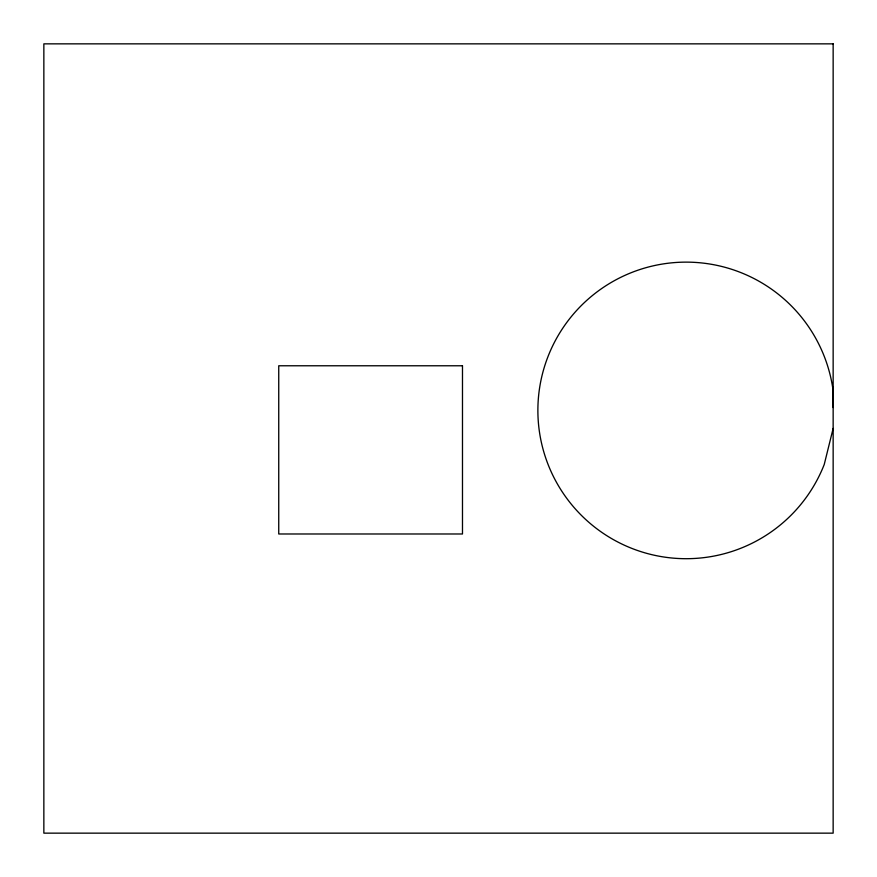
<?xml version="1.0" encoding="UTF-8"?>
<svg xmlns="http://www.w3.org/2000/svg" width="877" height="877" viewBox="0 0 877 877"><rect width="100%" height="100%" fill="white"/><g stroke="black" fill="none" stroke-linecap="round" stroke-linejoin="round"><path stroke-width="1.32" d="M833.15 428.425L824.237 464.481A148.29 148.29 0 0 1 588.138 521.683A148.29 148.29 0 0 1 615.139 280.245A148.29 148.29 0 0 1 832.777 388.193L833.15 407.542M833.15 43.85L43.85 43.85L43.85 833.15L833.15 833.15L833.15 43.85M462.486 365.775L278.743 365.775L278.743 533.983L462.486 533.983L462.486 365.775"/></g></svg>
